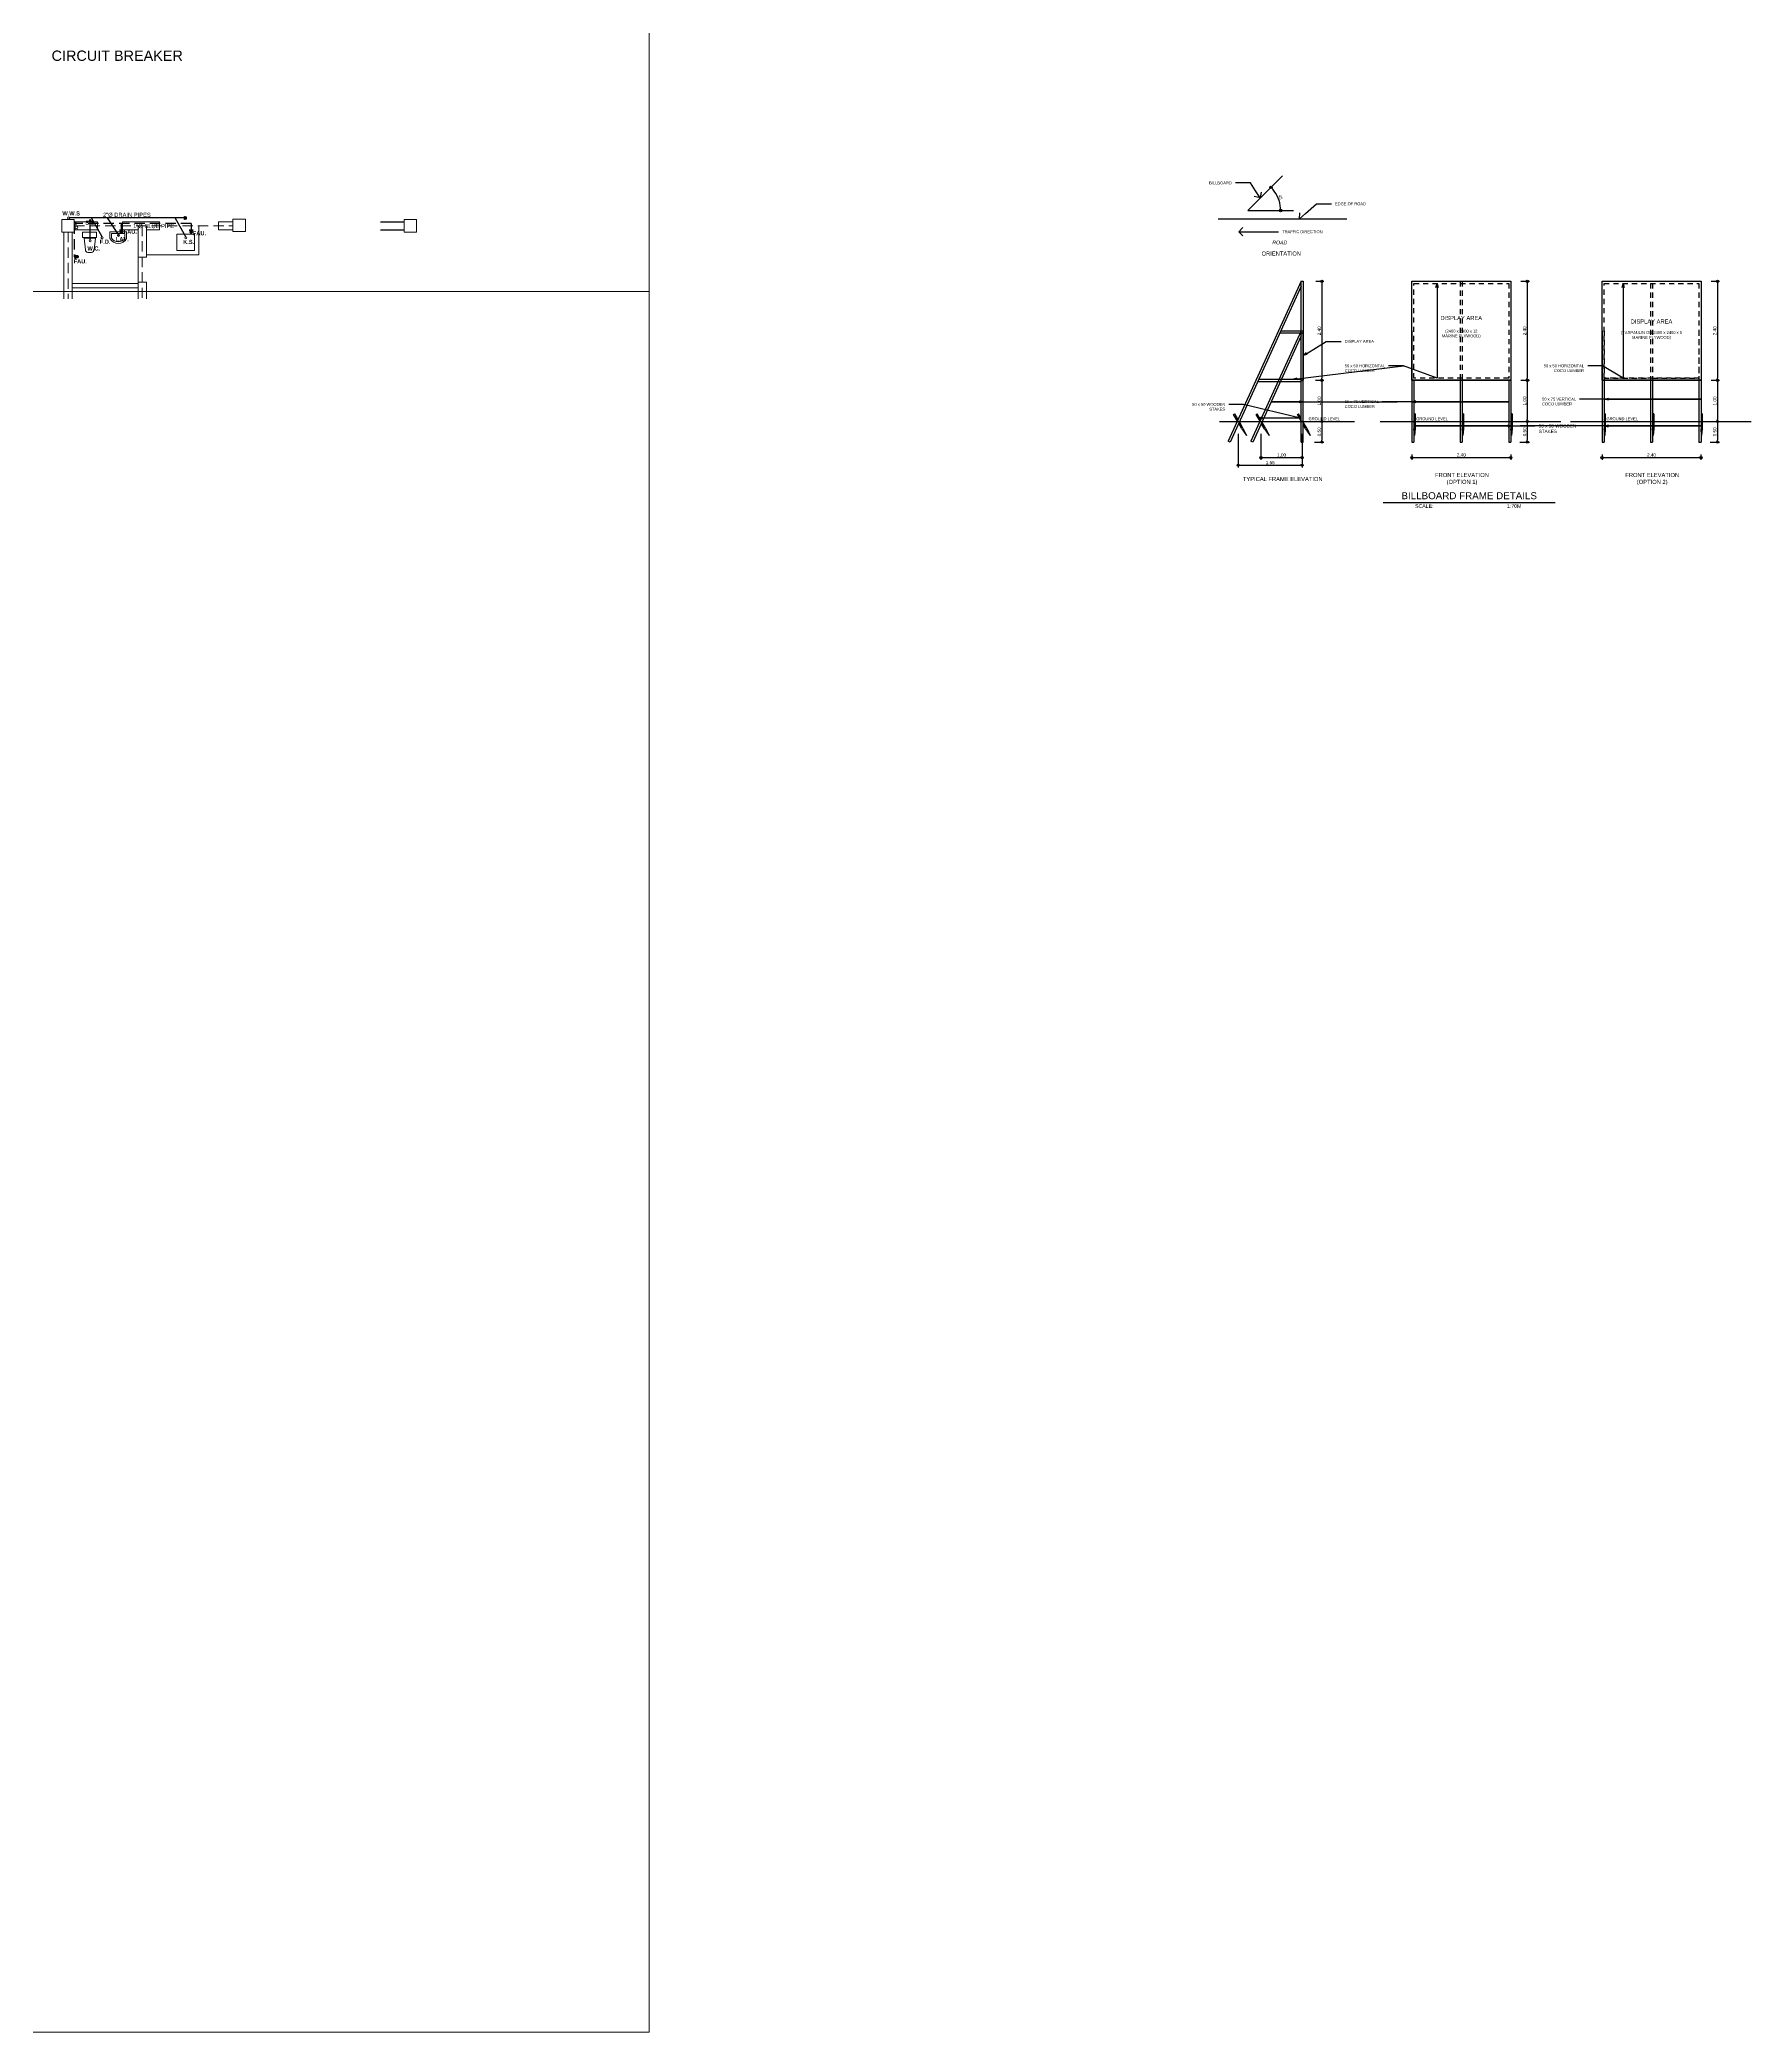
# Model space of a CAD drawing. Header units: metres. Extents: x -460 to 31334, y -1777 to 24987.
# Drawn here: x 216.8 to 258.29, y -897.27 to -848.97 of the extents above; entities that cross this region are included whole.
import ezdxf
from ezdxf import colors
from ezdxf.entities.mleader import LeaderData, LeaderLine
from ezdxf.math import Vec2, Vec3

# ---------------------------------------------------------------- set-up
doc = ezdxf.new("R2010")
doc.units = ezdxf.units.M
doc.header["$MEASUREMENT"] = 0
for name, pattern in [('CENTER2', [1.125, 0.75, -0.125, 0.125, -0.125]), ('DASHED2', [0.375, 0.25, -0.125]), ('HIDDEN', [0.375, 0.25, -0.125]), ('HIDDEN2', [0.1875, 0.125, -0.0625])]:
    doc.linetypes.add(name, pattern=pattern)
doc.layers.get('Defpoints').update_dxf_attribs({"color": 2})
doc.layers.add('01 FURNITURE', color=8, linetype='Continuous')
doc.layers.add('Anno_Flr. Level', color=1, linetype='Continuous')
doc.styles.add('20', font='arial.ttf', dxfattribs={"height": 0.06})
doc.styles.get("Standard").update_dxf_attribs({"font": 'arial.ttf'})
doc.dimstyles.new('50c', dxfattribs={"dimtxt": 0.125, "dimasz": 0.12, "dimexe": 0.05, "dimexo": 0.3, "dimgap": 0.025, "dimtad": 1, "dimzin": 0, "dimdsep": 46, "dimtxsty": 'Standard', "dimblk": 'DOTBLANK', "dimcen": 0.09, "dimclrd": 256, "dimclre": 256, "dimclrt": 7, "dimadec": 0, "dimazin": 0, "dimtfac": 1, "dimtix": 1, "dimtofl": 0, "dimtmove": 0, "dimatfit": 3, "dimfxl": 1, "dimtolj": 1, "dimtzin": 0, "dimarcsym": 0})

# ---------------------------------------------------------------- blocks, each defined once
blk = doc.blocks.new('_DotBlank')
at = {"color": 0, "linetype": 'ByBlock', "lineweight": -2}
blk.add_line((-0.5, 0), (-1, 0), dxfattribs=at)
blk.add_circle((0, 0), 0.5, dxfattribs=at)
blk = doc.blocks.new('*D594')
at = {"lineweight": -2, "transparency": 16777216}
for p, q in [((246.409, -858.521), (246.409, -859.146)), ((247.409, -858.521), (247.409, -859.146)), ((246.459, -859.096), (247.359, -859.096))]:
    blk.add_line(p, q, dxfattribs=at)
at = {"layer": 'Defpoints', "color": 0, "transparency": 16777216}
for p in [(246.409, -858.221), (247.409, -858.221), (247.409, -859.096)]:
    blk.add_point(p, dxfattribs=at)
at = {"lineweight": -2, "transparency": 16777216, "xscale": 0.05, "yscale": 0.05, "zscale": 0.05, "rotation": 180}
blk.add_blockref('_DotBlank', (246.409, -859.096), dxfattribs=at)
at = {"lineweight": -2, "transparency": 16777216, "xscale": 0.05, "yscale": 0.05, "zscale": 0.05}
blk.add_blockref('_DotBlank', (247.409, -859.096), dxfattribs=at)
at = {"color": 7, "transparency": 16777216, "insert": (246.909, -859.03), "char_height": 0.08, "attachment_point": 5}
blk.add_mtext('\\A1;1.00', dxfattribs=at)
blk = doc.blocks.new('*D595')
at = {"lineweight": -2, "transparency": 16777216}
for p, q in [((247.737, -854.821), (247.937, -854.821)), ((247.887, -854.871), (247.887, -857.171)), ((247.734, -857.221), (247.937, -857.221))]:
    blk.add_line(p, q, dxfattribs=at)
at = {"layer": 'Defpoints', "color": 0, "transparency": 16777216}
for p in [(247.437, -854.821), (247.434, -857.221), (247.887, -857.221)]:
    blk.add_point(p, dxfattribs=at)
at = {"lineweight": -2, "transparency": 16777216, "xscale": 0.05, "yscale": 0.05, "zscale": 0.05}
for p, rotation in [((247.887, -854.821), 90), ((247.887, -857.221), 270)]:
    blk.add_blockref('_DotBlank', p, dxfattribs=dict(at, rotation=rotation))
at = {"color": 7, "transparency": 16777216, "insert": (247.821, -856.021), "char_height": 0.08, "attachment_point": 5, "rotation": 90}
blk.add_mtext('\\A1;2.40', dxfattribs=at)
blk = doc.blocks.new('*D596')
at = {"lineweight": -2, "transparency": 16777216}
for p, q in [((247.734, -857.221), (247.937, -857.221)), ((247.887, -857.271), (247.887, -858.171)), ((247.709, -858.221), (247.937, -858.221))]:
    blk.add_line(p, q, dxfattribs=at)
at = {"layer": 'Defpoints', "color": 0, "transparency": 16777216}
for p in [(247.434, -857.221), (247.409, -858.221), (247.887, -858.221)]:
    blk.add_point(p, dxfattribs=at)
at = {"lineweight": -2, "transparency": 16777216, "xscale": 0.05, "yscale": 0.05, "zscale": 0.05}
for p, rotation in [((247.887, -857.221), 90), ((247.887, -858.221), 270)]:
    blk.add_blockref('_DotBlank', p, dxfattribs=dict(at, rotation=rotation))
at = {"color": 7, "transparency": 16777216, "insert": (247.821, -857.721), "char_height": 0.08, "attachment_point": 5, "rotation": 90}
blk.add_mtext('\\A1;1.00', dxfattribs=at)
blk = doc.blocks.new('*D597')
at = {"lineweight": -2, "transparency": 16777216}
for p, q in [((247.709, -858.221), (247.937, -858.221)), ((247.887, -858.271), (247.887, -858.671)), ((247.709, -858.721), (247.937, -858.721))]:
    blk.add_line(p, q, dxfattribs=at)
at = {"layer": 'Defpoints', "color": 0, "transparency": 16777216}
for p in [(247.409, -858.221), (247.409, -858.721), (247.887, -858.721)]:
    blk.add_point(p, dxfattribs=at)
at = {"lineweight": -2, "transparency": 16777216, "xscale": 0.05, "yscale": 0.05, "zscale": 0.05}
for p, rotation in [((247.887, -858.221), 90), ((247.887, -858.721), 270)]:
    blk.add_blockref('_DotBlank', p, dxfattribs=dict(at, rotation=rotation))
at = {"color": 7, "transparency": 16777216, "insert": (247.821, -858.471), "char_height": 0.08, "attachment_point": 5, "rotation": 90}
blk.add_mtext('\\A1;0.50', dxfattribs=at)
blk = doc.blocks.new('_Open30')
at = {"color": 0, "linetype": 'ByBlock', "lineweight": -2}
for p, q in [((-1, 0.27), (0, 0)), ((0, 0), (-1, -0.27)), ((0, 0), (-1, 0))]:
    blk.add_line(p, q, dxfattribs=at)
blk = doc.blocks.new('*D590')
at = {"lineweight": -2, "transparency": 16777216}
for p, q in [((250.066, -859.021), (250.066, -859.146)), ((250.116, -859.096), (252.416, -859.096)), ((252.466, -859.021), (252.466, -859.146))]:
    blk.add_line(p, q, dxfattribs=at)
at = {"layer": 'Defpoints', "color": 0, "transparency": 16777216}
for p in [(250.066, -858.721), (252.466, -858.721), (252.466, -859.096)]:
    blk.add_point(p, dxfattribs=at)
at = {"lineweight": -2, "transparency": 16777216, "xscale": 0.05, "yscale": 0.05, "zscale": 0.05, "rotation": 180}
blk.add_blockref('_DotBlank', (250.066, -859.096), dxfattribs=at)
at = {"lineweight": -2, "transparency": 16777216, "xscale": 0.05, "yscale": 0.05, "zscale": 0.05}
blk.add_blockref('_DotBlank', (252.466, -859.096), dxfattribs=at)
at = {"color": 7, "transparency": 16777216, "insert": (251.266, -859.03), "char_height": 0.08, "attachment_point": 5}
blk.add_mtext('\\A1;2.40', dxfattribs=at)
blk = doc.blocks.new('*D577')
at = {"lineweight": -2, "transparency": 16777216}
for p, q in [((252.712, -854.821), (252.916, -854.821)), ((252.866, -854.871), (252.866, -857.171)), ((252.712, -857.221), (252.916, -857.221))]:
    blk.add_line(p, q, dxfattribs=at)
at = {"layer": 'Defpoints', "color": 0, "transparency": 16777216}
for p in [(252.412, -854.821), (252.412, -857.221), (252.866, -857.221)]:
    blk.add_point(p, dxfattribs=at)
at = {"lineweight": -2, "transparency": 16777216, "xscale": 0.05, "yscale": 0.05, "zscale": 0.05}
for p, rotation in [((252.866, -854.821), 90), ((252.866, -857.221), 270)]:
    blk.add_blockref('_DotBlank', p, dxfattribs=dict(at, rotation=rotation))
at = {"color": 7, "transparency": 16777216, "insert": (252.8, -856.021), "char_height": 0.08, "attachment_point": 5, "rotation": 90}
blk.add_mtext('\\A1;2.40', dxfattribs=at)
blk = doc.blocks.new('*D578')
at = {"lineweight": -2, "transparency": 16777216}
for p, q in [((252.712, -857.221), (252.916, -857.221)), ((252.866, -857.271), (252.866, -858.171)), ((252.687, -858.221), (252.916, -858.221))]:
    blk.add_line(p, q, dxfattribs=at)
at = {"layer": 'Defpoints', "color": 0, "transparency": 16777216}
for p in [(252.412, -857.221), (252.387, -858.221), (252.866, -858.221)]:
    blk.add_point(p, dxfattribs=at)
at = {"lineweight": -2, "transparency": 16777216, "xscale": 0.05, "yscale": 0.05, "zscale": 0.05}
for p, rotation in [((252.866, -857.221), 90), ((252.866, -858.221), 270)]:
    blk.add_blockref('_DotBlank', p, dxfattribs=dict(at, rotation=rotation))
at = {"color": 7, "transparency": 16777216, "insert": (252.8, -857.721), "char_height": 0.08, "attachment_point": 5, "rotation": 90}
blk.add_mtext('\\A1;1.00', dxfattribs=at)
blk = doc.blocks.new('*D579')
at = {"lineweight": -2, "transparency": 16777216}
for p, q in [((252.687, -858.221), (252.916, -858.221)), ((252.866, -858.271), (252.866, -858.671)), ((252.687, -858.721), (252.916, -858.721))]:
    blk.add_line(p, q, dxfattribs=at)
at = {"layer": 'Defpoints', "color": 0, "transparency": 16777216}
for p in [(252.387, -858.221), (252.387, -858.721), (252.866, -858.721)]:
    blk.add_point(p, dxfattribs=at)
at = {"lineweight": -2, "transparency": 16777216, "xscale": 0.05, "yscale": 0.05, "zscale": 0.05}
for p, rotation in [((252.866, -858.221), 90), ((252.866, -858.721), 270)]:
    blk.add_blockref('_DotBlank', p, dxfattribs=dict(at, rotation=rotation))
at = {"color": 7, "transparency": 16777216, "insert": (252.8, -858.471), "char_height": 0.08, "attachment_point": 5, "rotation": 90}
blk.add_mtext('\\A1;0.50', dxfattribs=at)
blk = doc.blocks.new('*D591')
at = {"lineweight": -2, "transparency": 16777216}
for p, q in [((254.678, -859.021), (254.678, -859.146)), ((254.728, -859.096), (257.028, -859.096)), ((257.078, -859.021), (257.078, -859.146))]:
    blk.add_line(p, q, dxfattribs=at)
at = {"layer": 'Defpoints', "color": 0, "transparency": 16777216}
for p in [(254.678, -858.721), (257.078, -858.721), (257.078, -859.096)]:
    blk.add_point(p, dxfattribs=at)
at = {"lineweight": -2, "transparency": 16777216, "xscale": 0.05, "yscale": 0.05, "zscale": 0.05, "rotation": 180}
blk.add_blockref('_DotBlank', (254.678, -859.096), dxfattribs=at)
at = {"lineweight": -2, "transparency": 16777216, "xscale": 0.05, "yscale": 0.05, "zscale": 0.05}
blk.add_blockref('_DotBlank', (257.078, -859.096), dxfattribs=at)
at = {"color": 7, "transparency": 16777216, "insert": (255.878, -859.03), "char_height": 0.08, "attachment_point": 5}
blk.add_mtext('\\A1;2.40', dxfattribs=at)
blk = doc.blocks.new('*D580')
at = {"lineweight": -2, "transparency": 16777216}
for p, q in [((257.325, -854.821), (257.528, -854.821)), ((257.478, -854.871), (257.478, -857.171)), ((257.325, -857.221), (257.528, -857.221))]:
    blk.add_line(p, q, dxfattribs=at)
at = {"layer": 'Defpoints', "color": 0, "transparency": 16777216}
for p in [(257.025, -854.821), (257.025, -857.221), (257.478, -857.221)]:
    blk.add_point(p, dxfattribs=at)
at = {"lineweight": -2, "transparency": 16777216, "xscale": 0.05, "yscale": 0.05, "zscale": 0.05}
for p, rotation in [((257.478, -854.821), 90), ((257.478, -857.221), 270)]:
    blk.add_blockref('_DotBlank', p, dxfattribs=dict(at, rotation=rotation))
at = {"color": 7, "transparency": 16777216, "insert": (257.412, -856.021), "char_height": 0.08, "attachment_point": 5, "rotation": 90}
blk.add_mtext('\\A1;2.40', dxfattribs=at)
blk = doc.blocks.new('*D581')
at = {"lineweight": -2, "transparency": 16777216}
for p, q in [((257.325, -857.221), (257.528, -857.221)), ((257.478, -857.271), (257.478, -858.171)), ((257.3, -858.221), (257.528, -858.221))]:
    blk.add_line(p, q, dxfattribs=at)
at = {"layer": 'Defpoints', "color": 0, "transparency": 16777216}
for p in [(257.025, -857.221), (257, -858.221), (257.478, -858.221)]:
    blk.add_point(p, dxfattribs=at)
at = {"lineweight": -2, "transparency": 16777216, "xscale": 0.05, "yscale": 0.05, "zscale": 0.05}
for p, rotation in [((257.478, -857.221), 90), ((257.478, -858.221), 270)]:
    blk.add_blockref('_DotBlank', p, dxfattribs=dict(at, rotation=rotation))
at = {"color": 7, "transparency": 16777216, "insert": (257.412, -857.721), "char_height": 0.08, "attachment_point": 5, "rotation": 90}
blk.add_mtext('\\A1;1.00', dxfattribs=at)
blk = doc.blocks.new('*D582')
at = {"lineweight": -2, "transparency": 16777216}
for p, q in [((257.3, -858.221), (257.528, -858.221)), ((257.478, -858.271), (257.478, -858.671)), ((257.3, -858.721), (257.528, -858.721))]:
    blk.add_line(p, q, dxfattribs=at)
at = {"layer": 'Defpoints', "color": 0, "transparency": 16777216}
for p in [(257, -858.221), (257, -858.721), (257.478, -858.721)]:
    blk.add_point(p, dxfattribs=at)
at = {"lineweight": -2, "transparency": 16777216, "xscale": 0.05, "yscale": 0.05, "zscale": 0.05}
for p, rotation in [((257.478, -858.221), 90), ((257.478, -858.721), 270)]:
    blk.add_blockref('_DotBlank', p, dxfattribs=dict(at, rotation=rotation))
at = {"color": 7, "transparency": 16777216, "insert": (257.412, -858.471), "char_height": 0.08, "attachment_point": 5, "rotation": 90}
blk.add_mtext('\\A1;0.50', dxfattribs=at)
blk = doc.blocks.new('_Open90')
at = {"color": 0, "linetype": 'ByBlock', "lineweight": -2}
for p, q in [((0, 0), (-1, 0)), ((-0.5, 0.5), (0, 0)), ((0, 0), (-0.5, -0.5))]:
    blk.add_line(p, q, dxfattribs=at)
blk = doc.blocks.new('*D583')
at = {"lineweight": -2, "transparency": 16777216}
for p, q in [((245.855, -858.521), (245.855, -859.331)), ((247.409, -858.521), (247.409, -859.331)), ((245.905, -859.281), (247.359, -859.281))]:
    blk.add_line(p, q, dxfattribs=at)
at = {"layer": 'Defpoints', "color": 0, "transparency": 16777216}
for p in [(245.855, -858.221), (247.409, -858.221), (247.409, -859.281)]:
    blk.add_point(p, dxfattribs=at)
at = {"lineweight": -2, "transparency": 16777216, "xscale": 0.05, "yscale": 0.05, "zscale": 0.05, "rotation": 180}
blk.add_blockref('_DotBlank', (245.855, -859.281), dxfattribs=at)
at = {"lineweight": -2, "transparency": 16777216, "xscale": 0.05, "yscale": 0.05, "zscale": 0.05}
blk.add_blockref('_DotBlank', (247.409, -859.281), dxfattribs=at)
at = {"color": 7, "transparency": 16777216, "insert": (246.632, -859.215), "char_height": 0.08, "attachment_point": 5}
blk.add_mtext('\\A1;1.55', dxfattribs=at)

msp = doc.modelspace()

# ---------------------------------------------------------------- linework, layer by layer
at = {"lineweight": 30}
for p, q in [((246.092, -853.10452), (246.93174, -852.26478)), ((247.43655, -857.22083), (247.43655, -854.82083)), ((245.4027, -858.22083), (248.67574, -858.22083)), ((249.29896, -858.22083), (253.68204, -858.22083)), ((253.91133, -858.22083), (258.29441, -858.22083))]:
    msp.add_line(p, q, dxfattribs=at)
at = {"color": 6}
for p, q in [((220.30963, -853.28464), (217.49952, -853.28464)), ((218.02003, -853.81453), (218.02003, -853.33544)), ((218.30921, -853.74267), (218.05037, -853.28464)), ((218.70507, -853.68748), (218.44353, -853.28464)), ((220.33876, -853.74267), (220.07991, -853.28464))]:
    msp.add_line(p, q, dxfattribs=at)
at = {"color": 3, "linetype": 'HIDDEN'}
for p, q in [((217.63376, -853.42284), (217.63376, -854.22512)), ((220.4703, -853.42284), (217.65931, -853.42284)), ((218.77607, -853.42284), (218.77607, -853.62849)), ((220.4703, -853.42284), (220.4703, -853.62849)), ((217.63376, -854.22512), (217.71073, -854.22512))]:
    msp.add_line(p, q, dxfattribs=at)
for p, q in [((245.37124, -853.30452), (248.48992, -853.30452)), ((246.092, -853.10452), (247.19606, -853.10452)), ((247.38355, -854.82083), (245.61669, -858.70011)), ((247.38355, -854.94146), (245.66219, -858.72083)), ((247.38355, -858.72083), (247.38355, -854.82083)), ((247.38355, -854.82083), (247.43355, -854.82083)), ((247.38355, -856.02083), (246.16324, -858.70011)), ((247.38355, -856.14146), (246.20875, -858.72083)), ((246.86917, -856.07083), (247.40933, -856.07083)), ((246.89194, -856.02083), (247.43355, -856.02083)), ((247.38355, -856.02083), (247.43355, -856.02083)), ((247.43355, -858.72083), (247.43355, -856.02083)), ((247.43355, -857.22083), (247.43355, -856.02083)), ((247.43355, -856.02083), (247.43655, -856.02083)), ((250.06597, -856.02083), (250.06597, -858.72083)), ((252.46597, -856.02083), (252.46597, -858.72083)), ((254.67835, -856.02083), (254.67835, -858.72083)), ((257.07835, -856.02083), (257.07835, -858.72083)), ((246.334, -857.24583), (247.38355, -857.24583)), ((246.35677, -857.19583), (247.38355, -857.19583)), ((247.43355, -857.22083), (247.43655, -857.22083)), ((250.06597, -857.22083), (252.46597, -857.22083)), ((250.11597, -857.22083), (250.11597, -858.72083)), ((251.24097, -857.22083), (251.24097, -858.72083)), ((251.29097, -857.22083), (251.29097, -858.72083)), ((252.41597, -857.22083), (252.41597, -858.72083)), ((254.67835, -857.22083), (257.07835, -857.22083)), ((254.72835, -857.22083), (254.72835, -858.72083)), ((255.85335, -857.22083), (255.85335, -858.72083)), ((255.90335, -857.22083), (255.90335, -858.72083)), ((257.02835, -857.22083), (257.02835, -858.72083)), ((245.74549, -858.04904), (245.77147, -858.03404)), ((245.83926, -858.21145), (245.74549, -858.04904)), ((245.85453, -858.17791), (245.77147, -858.03404)), ((245.94549, -858.39545), (245.86997, -858.26464)), ((245.97147, -858.38045), (245.88525, -858.2311)), ((246.29204, -858.04904), (246.31802, -858.03404)), ((246.38581, -858.21145), (246.29204, -858.04904)), ((246.40109, -858.17791), (246.31802, -858.03404)), ((246.49204, -858.39545), (246.41652, -858.26464)), ((246.51802, -858.38045), (246.4318, -858.2311)), ((247.29204, -858.04904), (247.31802, -858.03404)), ((247.38355, -858.20753), (247.29204, -858.04904)), ((247.38355, -858.14753), (247.31802, -858.03404)), ((247.51802, -858.38045), (247.43355, -858.23413)), ((247.49204, -858.39545), (247.43355, -858.29413)), ((250.11597, -858.03404), (250.11597, -858.39545)), ((250.14597, -858.03404), (250.11597, -858.03404)), ((250.14597, -858.03404), (250.14597, -858.39545)), ((251.29097, -858.03404), (251.29097, -858.39545)), ((251.32097, -858.03404), (251.29097, -858.03404)), ((251.32097, -858.03404), (251.32097, -858.39545)), ((252.46597, -858.03404), (252.46597, -858.39545)), ((252.49597, -858.03404), (252.46597, -858.03404)), ((252.49597, -858.03404), (252.49597, -858.39545)), ((254.72835, -858.03404), (254.72835, -858.39545)), ((254.75835, -858.03404), (254.72835, -858.03404)), ((254.75835, -858.03404), (254.75835, -858.39545)), ((255.90335, -858.03404), (255.90335, -858.39545)), ((255.93335, -858.03404), (255.90335, -858.03404)), ((255.93335, -858.03404), (255.93335, -858.39545)), ((257.07835, -858.03404), (257.07835, -858.39545)), ((257.10835, -858.03404), (257.07835, -858.03404)), ((257.10835, -858.03404), (257.10835, -858.39545)), ((245.66219, -858.72083), (245.61669, -858.70011)), ((245.94549, -858.39545), (246.05848, -858.56115)), ((245.97147, -858.38045), (246.05848, -858.56115)), ((246.20875, -858.72083), (246.16324, -858.70011)), ((246.49204, -858.39545), (246.60503, -858.56115)), ((246.51802, -858.38045), (246.60503, -858.56115)), ((247.38355, -858.72083), (247.43355, -858.72083)), ((247.49204, -858.39545), (247.60503, -858.56115)), ((247.51802, -858.38045), (247.60503, -858.56115)), ((250.06597, -858.72083), (250.11597, -858.72083)), ((250.13097, -858.56115), (250.11597, -858.39545)), ((250.14597, -858.39545), (250.13097, -858.56115)), ((251.24097, -858.72083), (251.29097, -858.72083)), ((251.30597, -858.56115), (251.29097, -858.39545)), ((251.32097, -858.39545), (251.30597, -858.56115)), ((252.41597, -858.72083), (252.46597, -858.72083)), ((252.48097, -858.56115), (252.46597, -858.39545)), ((252.49597, -858.39545), (252.48097, -858.56115)), ((254.67835, -858.72083), (254.72835, -858.72083)), ((254.74335, -858.56115), (254.72835, -858.39545)), ((254.75835, -858.39545), (254.74335, -858.56115)), ((255.85335, -858.72083), (255.90335, -858.72083)), ((255.91835, -858.56115), (255.90335, -858.39545)), ((255.93335, -858.39545), (255.91835, -858.56115)), ((257.02835, -858.72083), (257.07835, -858.72083)), ((257.09335, -858.56115), (257.07835, -858.39545)), ((257.10835, -858.39545), (257.09335, -858.56115)), ((249.37157, -860.18347), (253.54341, -860.18347))]:
    msp.add_line(p, q)
at = {"linetype": 'HIDDEN2'}
for p, q in [((251.24097, -854.82083), (251.24097, -857.22083)), ((251.29097, -854.82083), (251.29097, -857.22083)), ((255.85335, -854.87083), (255.85335, -857.22083)), ((255.90335, -854.87083), (255.90335, -857.22083)), ((254.72835, -856.02083), (254.72835, -857.22083)), ((257.02835, -856.02083), (257.02835, -857.22083)), ((254.72835, -857.17083), (255.85335, -857.17083)), ((255.90335, -857.17083), (257.02835, -857.17083))]:
    msp.add_line(p, q, dxfattribs=at)
at = {"lineweight": 20}
for p, q in [((247.35799, -856.07405), (247.40313, -856.09557)), ((247.36875, -856.05148), (247.41388, -856.073)), ((247.43355, -857.20636), (247.3732, -857.20886)), ((247.43355, -857.23448), (247.37418, -857.23413))]:
    msp.add_line(p, q, dxfattribs=at)
at = {"color": 18, "lineweight": 18, "true_color": 0x000000}
msp.add_lwpolyline([(217.83228, -853.62832), (218.17358, -853.62832), (218.17358, -853.75648), (217.83228, -853.75648)], close=True, dxfattribs=at)
msp.add_lwpolyline([(217.87289, -853.77715), (218.14703, -853.77715), (218.11648, -854.05712, -0.41421356), (218.05539, -854.11822), (217.96453, -854.11822, -0.41421356), (217.90344, -854.05712)], format="xyb", close=True, dxfattribs=at)
at = {"lineweight": 30}
for points in [[(250.06597, -854.82083), (252.46597, -854.82083), (252.46597, -857.22083), (250.06597, -857.22083)], [(254.67835, -854.82083), (257.07835, -854.82083), (257.07835, -857.22083), (254.67835, -857.22083)]]:
    msp.add_lwpolyline(points, close=True, dxfattribs=at)
at = {"linetype": 'HIDDEN2'}
for points in [[(250.11597, -854.87083), (252.41597, -854.87083), (252.41597, -857.17083), (250.11597, -857.17083)], [(254.72835, -854.87083), (257.02835, -854.87083), (257.02835, -857.17083), (254.72835, -857.17083)]]:
    msp.add_lwpolyline(points, close=True, dxfattribs=at)
msp.add_arc((246.092, -853.10452), 0.79294, 4.336466, 40.663534)
for p in [(246.40855, -858.22083), (247.40855, -858.22083)]:
    msp.add_point(p)
at = {"layer": '01 FURNITURE', "color": 18, "lineweight": 18, "true_color": 0x000000}
for p, q in [((217.63376, -853.37519), (218.20097, -853.37519)), ((218.20097, -853.57519), (218.20097, -853.37519)), ((218.80097, -853.37519), (219.69872, -853.37519)), ((218.80097, -853.57519), (218.80097, -853.37519)), ((219.18376, -853.47519), (219.18376, -854.83965)), ((219.38376, -853.47519), (219.38376, -854.23146)), ((219.69872, -853.57519), (219.69872, -853.37519)), ((220.65376, -853.47519), (220.65376, -854.17519)), ((221.13265, -853.37519), (221.48376, -853.37519)), ((221.13265, -853.57519), (221.13265, -853.37519)), ((217.38376, -853.62519), (217.38376, -855.24504)), ((217.58376, -853.62519), (217.58376, -855.24504)), ((217.63376, -853.57519), (218.20097, -853.57519)), ((218.50097, -853.6226), (218.90378, -853.6226)), ((218.50097, -853.6226), (218.50097, -853.78372)), ((218.54125, -853.66288), (218.8635, -853.66288)), ((218.54125, -853.66288), (218.54125, -853.77313)), ((218.80097, -853.57519), (219.18376, -853.57519)), ((218.8635, -853.66288), (218.8635, -853.77313)), ((218.90378, -853.6226), (218.90378, -853.78372)), ((219.38376, -853.57519), (219.69872, -853.57519)), ((220.12376, -853.67519), (220.12376, -854.07519)), ((220.12376, -853.67519), (220.55376, -853.67519)), ((220.55376, -853.67519), (220.55376, -854.07519)), ((221.13265, -853.57519), (221.48376, -853.57519)), ((219.38376, -854.17519), (220.65376, -854.17519)), ((220.12376, -854.07519), (220.55376, -854.07519)), ((217.58376, -854.87519), (219.18376, -854.87519)), ((217.58376, -854.97519), (219.18376, -854.97519)), ((219.18376, -854.83965), (219.18376, -855.24504)), ((219.38376, -854.83965), (219.18376, -854.83965)), ((219.38376, -854.83965), (219.38376, -855.24504))]:
    msp.add_line(p, q, dxfattribs=at)
at = {"layer": '01 FURNITURE', "color": 250, "linetype": 'DASHED2', "lineweight": 18}
msp.add_line((217.63376, -853.47519), (221.48376, -853.47519), dxfattribs=at)
at = {"layer": '01 FURNITURE', "color": 18, "linetype": 'DASHED2', "lineweight": 18, "true_color": 0x000000}
for p, q in [((219.28376, -853.47519), (219.28376, -855.24504)), ((217.48376, -853.62519), (217.48376, -855.24504))]:
    msp.add_line(p, q, dxfattribs=at)
at = {"layer": '01 FURNITURE', "color": 1, "lineweight": 30}
for p, q in [((225.05876, -853.37519), (225.63376, -853.37519)), ((225.05876, -853.57519), (225.63376, -853.57519))]:
    msp.add_line(p, q, dxfattribs=at)
at = {"layer": '01 FURNITURE', "color": 3, "linetype": 'CENTER2', "lineweight": 40}
for p, q in [((218.72944, -853.578), (218.82269, -853.578)), ((218.73644, -853.5925), (218.8157, -853.5925)), ((220.42367, -853.578), (220.51692, -853.578)), ((220.43067, -853.5925), (220.50993, -853.5925)), ((217.66024, -854.27174), (217.66024, -854.1785)), ((217.67475, -854.26475), (217.67475, -854.18549))]:
    msp.add_line(p, q, dxfattribs=at)
at = {"layer": '01 FURNITURE', "color": 4, "lineweight": 9}
for points in [[(166.6696, -812.86641), (231.57819, -812.86641), (231.57819, -855.06836), (166.6696, -855.06836)], [(166.6696, -855.06836), (231.57819, -855.06836), (231.57819, -897.27031), (166.6696, -897.27031)]]:
    msp.add_lwpolyline(points, close=True, dxfattribs=at)
at = {"layer": '01 FURNITURE', "color": 18, "lineweight": 18, "true_color": 0x000000}
for points in [[(217.33376, -853.32519), (217.63376, -853.32519), (217.63376, -853.62519), (217.33376, -853.62519), (217.33376, -853.32519)], [(219.38376, -854.23146), (219.18376, -854.23146)]]:
    msp.add_lwpolyline(points, dxfattribs=at)
at = {"layer": '01 FURNITURE', "color": 1, "lineweight": 25}
for points in [[(220.30963, -853.24594), (220.3253, -853.24594), (220.3253, -853.32334), (220.30963, -853.32334)], [(220.33044, -853.25817), (220.34612, -853.25817), (220.34612, -853.31112), (220.33044, -853.31112)]]:
    msp.add_lwpolyline(points, close=True, dxfattribs=at)
at = {"layer": '01 FURNITURE', "color": 250, "lineweight": 9}
for points in [[(221.48376, -853.31099), (221.78376, -853.31099), (221.78376, -853.61099), (221.48376, -853.61099), (221.48376, -853.31099)], [(225.63376, -853.32519), (225.93376, -853.32519), (225.93376, -853.62519), (225.63376, -853.62519), (225.63376, -853.32519)]]:
    msp.add_lwpolyline(points, dxfattribs=at)
at = {"layer": '01 FURNITURE', "color": 4, "lineweight": 9}
for centre in [(217.49952, -853.28464), (217.65931, -853.42284), (218.02003, -853.34964), (218.02003, -853.84008), (218.30921, -853.76822), (218.7054, -853.70749), (220.33876, -853.76822)]:
    msp.add_circle(centre, 0.02555, dxfattribs=at)
at = {"layer": '01 FURNITURE', "color": 18, "lineweight": 18, "true_color": 0x000000}
msp.add_circle((218.7054, -853.70749), 0.02001, dxfattribs=at)
at = {"layer": '01 FURNITURE', "color": 3, "linetype": 'CENTER2', "lineweight": 40}
for centre in [(218.77607, -853.62849), (220.4703, -853.62849), (217.71073, -854.22512)]:
    msp.add_circle(centre, 0.02226, dxfattribs=at)
at = {"layer": '01 FURNITURE', "color": 18, "lineweight": 18, "true_color": 0x000000}
for radius, start, end in [(0.22825, 208.072487, 331.927513), (0.18797, 211.002719, 328.997281)]:
    msp.add_arc((218.70238, -853.67631), radius, start, end, dxfattribs=at)

# ---------------------------------------------------------------- block references
at = {"xscale": 0.06, "yscale": 0.06, "zscale": 0.06}
for p, rotation in [((246.6527, -852.54383), 132.8317668811711), ((246.88495, -853.10452), 272.168233118766)]:
    msp.add_blockref('_DotBlank', p, dxfattribs=dict(at, rotation=rotation))

# ---------------------------------------------------------------- texts
at = {"color": 7, "ltscale": 0.08, "insert": (217.08526, -849.22587), "char_height": 0.25, "width": 14.1266851, "attachment_point": 1}
msp.add_mtext('CIRCUIT BREAKER', dxfattribs=at)
at = {"insert": (246.88057, -852.77789), "char_height": 0.07, "attachment_point": 5, "rotation": 292.5}
msp.add_mtext('\\A1;45', dxfattribs=at)
at = {"style": '20'}
for s, insert, char_height, width, attachment_point in [('{\\fArial|b0|i1|c0|p34;ROAD}', (246.86583, -853.88047), 0.09, 2.4878985, 5), ('ORIENTATION', (246.90121, -854.14846), 0.1, 5.0558641, 5), ('{\\H0.66667x;DISPLAY AREA}\\P{\\H0.66667x;\\P\\H0.7x;(2400 x 2400 x 12\\PMARINE PLYWOOD)}', (251.26597, -855.93032), 0.15, 2.4, 5), ('{\\H0.66667x;DISPLAY AREA\\P\\H0.7x;\\P(TARPAULIN ON 2400 x 2400 x 5\\PMARINE PLYWOOD)}', (255.87835, -855.99093), 0.15, 2.4, 5), ('GROUND LEVEL', (247.56327, -858.11922), 0.07, 1.4160166, 1), ('GROUND LEVEL', (250.17418, -858.11922), 0.07, 1.4160166, 1), ('GROUND LEVEL', (254.78655, -858.11922), 0.07, 1.4160166, 1), ('TYPICAL FRAME ELEVATION', (246.93604, -859.6148), 0.1, 2.4878985, 5), ('FRONT ELEVATION\\P(OPTION 1)', (251.28353, -859.6148), 0.1, 2.4878985, 5), ('FRONT ELEVATION\\P(OPTION 2)', (255.8959, -859.6148), 0.1, 2.4878985, 5), ('BILLBOARD FRAME DETAILS', (251.45804, -860.02027), 0.17, 5.0558641, 5), ('SCALE:                                                   1:70M', (251.4341, -860.26978), 0.09, 4.8117694, 5)]:
    msp.add_mtext(s, dxfattribs=dict(at, insert=insert, char_height=char_height, width=width, attachment_point=attachment_point))
at = {"layer": 'Anno_Flr. Level', "color": 1, "lineweight": 9, "char_height": 0.1, "attachment_point": 1}
for s, insert, width in [('\\A1;{\\fArial Narrow|b1|i0|c0|p34;W.W.S}', (217.34656, -853.12495), 0.0597382), ('\\A1;{\\fArial Narrow|b1|i0|c0|p34;R.}', (217.63917, -853.48115), 0.0597382), ('\\A1;{\\fArial Narrow|b1|i0|c0|p34;S.S.}', (217.9002, -853.34943), 0.0597382), ('\\A1;2"%%C DRAIN PIPES ', (218.33003, -853.15851), 2.2863763), ('\\A1;1"%%C BLUE PIPE ', (219.0613, -853.43188), 2.0267586), ('\\A1;{\\fArial Narrow|b1|i0|c0|p34;W.C. }', (217.95445, -853.97481), 0.0597382), ('\\A1;{\\fArial Narrow|b1|i0|c0|p34;F.D. }', (218.25367, -853.80979), 0.0597382), ('\\A1;{\\fArial Narrow|b1|i0|c0|p34;LAV.}', (218.64352, -853.75024), 0.0597382), ('\\A1;{\\fArial Narrow|b1|i0|c0|p34;FAU.}', (218.83431, -853.5659), 0.0597382), ('\\A1;{\\fArial Narrow|b1|i0|c0|p34;K.S.}', (220.27677, -853.81511), 0.0597382), ('\\A1;{\\fArial Narrow|b1|i0|c0|p34;FAU.}', (220.51001, -853.60411), 0.0597382), ('\\A1;{\\fArial Narrow|b1|i0|c0|p34;FAU.}', (217.62035, -854.28691), 0.0597382)]:
    msp.add_mtext(s, dxfattribs=dict(at, insert=insert, width=width))

# ---------------------------------------------------------------- dimensions: what is measured, and where the dimension line sits
for base, p1, p2, override, picture, middle in [((247.88696, -857.22083), (247.43655, -854.82083), (247.43355, -857.22083), {"dimtxt": 0.08, "dimasz": 0.05}, '*D595', (247.82112, -856.02083)), ((252.86563, -857.22083), (252.41221, -854.82083), (252.41221, -857.22083), {"dimtxt": 0.08, "dimasz": 0.05}, '*D577', (252.79978, -856.02083)), ((257.478, -857.22083), (257.02458, -854.82083), (257.02458, -857.22083), {"dimtxt": 0.08, "dimasz": 0.05}, '*D580', (257.41215, -856.02083)), ((247.88696, -858.22083), (247.43355, -857.22083), (247.40855, -858.22083), {"dimtxt": 0.08, "dimasz": 0.05, "dimtmove": 1}, '*D596', (247.82112, -857.72083)), ((252.86563, -858.22083), (252.41221, -857.22083), (252.38721, -858.22083), {"dimtxt": 0.08, "dimasz": 0.05, "dimtmove": 1}, '*D578', (252.79978, -857.72083)), ((257.478, -858.22083), (257.02458, -857.22083), (256.99958, -858.22083), {"dimtxt": 0.08, "dimasz": 0.05, "dimtmove": 1}, '*D581', (257.41215, -857.72083)), ((247.88696, -858.72083), (247.40855, -858.22083), (247.40855, -858.72083), {"dimtxt": 0.08, "dimasz": 0.05, "dimtmove": 1}, '*D597', (247.82112, -858.47083)), ((252.86563, -858.72083), (252.38721, -858.22083), (252.38721, -858.72083), {"dimtxt": 0.08, "dimasz": 0.05, "dimtmove": 1}, '*D579', (252.79978, -858.47083)), ((257.478, -858.72083), (256.99958, -858.22083), (256.99958, -858.72083), {"dimtxt": 0.08, "dimasz": 0.05, "dimtmove": 1}, '*D582', (257.41215, -858.47083))]:
    dim = msp.add_linear_dim(base=base, p1=p1, p2=p2, angle=90, dimstyle='50c', override=override)
    dim.commit()
    dim.dimension.update_dxf_attribs({"geometry": picture, "text_midpoint": middle})
dim = msp.add_linear_dim(base=(247.40855, -859.28109), p1=(245.85453, -858.22083), p2=(247.40855, -858.22083), dimstyle='50c', override={"dimtxt": 0.08, "dimasz": 0.05})
dim.commit()
dim.dimension.update_dxf_attribs({"geometry": '*D583', "text_midpoint": (246.63154, -859.28109), "dimtype": 160})
for base, p1, p2, picture, middle in [((247.40855, -859.09606), (246.40855, -858.22083), (247.40855, -858.22083), '*D594', (246.90855, -859.03022)), ((252.46597, -859.09606), (250.06597, -858.72083), (252.46597, -858.72083), '*D590', (251.26597, -859.03022)), ((257.07835, -859.09606), (254.67835, -858.72083), (257.07835, -858.72083), '*D591', (255.87835, -859.03022))]:
    dim = msp.add_linear_dim(base=base, p1=p1, p2=p2, dimstyle='50c', override={"dimtxt": 0.08, "dimasz": 0.05})
    dim.commit()
    dim.dimension.update_dxf_attribs({"geometry": picture, "text_midpoint": middle})

# ---------------------------------------------------------------- leaders
ml = msp.add_multileader_mtext('Standard')
ml.set_content('BILLBOARD', color=7)
ml.set_leader_properties()
ml.set_arrow_properties(name='OPEN90')
ml.build(insert=Vec2(0, 0))
ml.multileader.update_dxf_attribs({"dogleg_length": 0.36, "arrow_head_size": 0.2})
ctx = ml.context
ctx.base_point, ctx.char_height, ctx.arrow_head_size, ctx.landing_gap_size, ctx.plane_origin = Vec3(245.07497, -852.43424), 0.07, 0.2, 0.09, Vec3(246.79602, -852.79619)
ctx.text_align_type = 2
notes = []
notes.append((ctx, [(0, (1, 1, 0), (246.15153, -852.43424), (-1, 0), 0.36, [(0, [(246.38615, -852.79619)], 0, [])])]))
ctx.mtext.insert, ctx.mtext.alignment, ctx.mtext.flow_direction = Vec3(245.70153, -852.39864), 3, 5
ml = msp.add_multileader_mtext('Standard')
ml.set_content('EDGE OF ROAD', color=7)
ml.set_leader_properties()
ml.set_arrow_properties(name='OPEN90')
ml.build(insert=Vec2(0, 0))
ml.multileader.update_dxf_attribs({"dogleg_length": 0.36, "arrow_head_size": 0.2})
ctx = ml.context
ctx.base_point, ctx.char_height, ctx.arrow_head_size, ctx.landing_gap_size, ctx.plane_origin = Vec3(248.11508, -852.94257), 0.07, 0.2, 0.09, Vec3(246.93058, -853.30452)
notes.append((ctx, [(0, (1, 1, 0), (247.75508, -852.94257), (1, 0), 0.36, [(0, [(247.34045, -853.30452)], 0, [])])]))
ctx.mtext.insert, ctx.mtext.flow_direction = Vec3(248.20508, -852.90697), 5
ml = msp.add_multileader_mtext('Standard')
ml.set_content('TRAFFIC DIRECTION', color=7)
ml.set_leader_properties()
ml.set_arrow_properties(name='OPEN90')
ml.build(insert=Vec2(0, 0))
ml.multileader.update_dxf_attribs({"dogleg_length": 0.36, "arrow_head_size": 0.2})
ctx = ml.context
ctx.base_point, ctx.char_height, ctx.arrow_head_size, ctx.landing_gap_size, ctx.plane_origin = Vec3(246.83473, -853.61919), 0.07, 0.2, 0.09, Vec3(245.86888, -853.61919)
notes.append((ctx, [(0, (1, 1, 0), (246.47473, -853.61919), (1, 0), 0.36, [(0, [(245.86888, -853.61919)], 0, [])])]))
ctx.mtext.insert, ctx.mtext.flow_direction = Vec3(246.92473, -853.58359), 5
ml = msp.add_multileader_mtext('Standard')
ml.set_content('50 x 50 HORIZONTAL\\PCOCO LUMBER', color=7)
ml.set_leader_properties()
ml.set_arrow_properties(name='OPEN30')
ml.build(insert=Vec2(0, 0))
ml.multileader.update_dxf_attribs({"dogleg_length": 0.36, "arrow_head_size": 0.1})
ctx = ml.context
ctx.base_point, ctx.char_height, ctx.arrow_head_size, ctx.landing_gap_size, ctx.plane_origin = Vec3(248.35064, -856.87067), 0.07, 0.1, 0.09, Vec3(247.1901, -857.21551)
notes.append((ctx, [(1, (1, 1, 0), (249.86128, -856.87067), (-1, 0), 0.36, [(0, [(247.1901, -857.19583)], 0, []), (2, [(250.67847, -854.87083), (250.67847, -857.17083)], 0, [])])]))
ctx.mtext.insert, ctx.mtext.flow_direction = Vec3(248.44064, -856.83507), 5
ml = msp.add_multileader_mtext('Standard')
ml.set_content('50 x 50 HORIZONTAL\\PCOCO LUMBER', color=7)
ml.set_leader_properties()
ml.set_arrow_properties(name='OPEN30')
ml.build(insert=Vec2(0, 0))
ml.multileader.update_dxf_attribs({"dogleg_length": 0.36, "arrow_head_size": 0.1})
ctx = ml.context
ctx.base_point, ctx.char_height, ctx.arrow_head_size, ctx.landing_gap_size, ctx.plane_origin = Vec3(253.18195, -856.87067), 0.07, 0.1, 0.09, Vec3(251.70179, -857.21551)
ctx.text_align_type = 2
notes.append((ctx, [(1, (1, 1, 0), (254.69259, -856.87067), (-1, 0), 0.36, [(2, [(255.19016, -854.87083), (255.19016, -857.17083)], 0, [])])]))
ctx.mtext.insert, ctx.mtext.alignment, ctx.mtext.flow_direction = Vec3(254.24259, -856.83507), 3, 5
ml = msp.add_multileader_mtext('Standard')
ml.set_content('DISPLAY AREA', color=7)
ml.set_leader_properties()
ml.set_arrow_properties(name='OPEN30')
ml.build(insert=Vec2(0, 0))
ml.multileader.update_dxf_attribs({"dogleg_length": 0.36, "arrow_head_size": 0.1})
ctx = ml.context
ctx.base_point, ctx.char_height, ctx.arrow_head_size, ctx.landing_gap_size, ctx.plane_origin = Vec3(248.35064, -856.27599), 0.07, 0.1, 0.09, Vec3(247.43355, -856.62083)
notes.append((ctx, [(0, (1, 1, 0), (247.99064, -856.27599), (1, 0), 0.36, [(0, [(247.43355, -856.62083)], 0, [])])]))
ctx.mtext.insert, ctx.mtext.flow_direction = Vec3(248.44064, -856.2404), 5
ml = msp.add_multileader_mtext('Standard')
ml.set_content('50 x 50 WOODEN\\PSTAKES', color=7)
ml.set_leader_properties()
ml.set_arrow_properties(name='OPEN30')
ml.build(insert=Vec2(0, 0))
ml.multileader.update_dxf_attribs({"dogleg_length": 0.36, "arrow_head_size": 0.1})
ctx = ml.context
ctx.base_point, ctx.char_height, ctx.arrow_head_size, ctx.landing_gap_size, ctx.plane_origin = Vec3(244.66215, -857.80425), 0.07, 0.1, 0.09, Vec3(246.366, -858.13024)
ctx.text_align_type = 2
notes.append((ctx, [(0, (1, 1, 0), (245.98891, -857.80425), (-1, 0), 0.36, [(1, [(246.33893, -858.13024), (247.3378, -858.12828)], 0, [])])]))
ctx.mtext.insert, ctx.mtext.alignment, ctx.mtext.flow_direction = Vec3(245.53891, -857.76865), 3, 5
ml = msp.add_multileader_mtext('Standard')
ml.set_content('50 x 75 VERTICAL \\PCOCO LUMBER', color=7)
ml.set_leader_properties()
ml.set_arrow_properties(name='OPEN30')
ml.build(insert=Vec2(0, 0))
ml.multileader.update_dxf_attribs({"dogleg_length": 0.36, "arrow_head_size": 0.1})
ctx = ml.context
ctx.base_point, ctx.char_height, ctx.arrow_head_size, ctx.landing_gap_size, ctx.plane_origin = Vec3(248.35064, -857.73923), 0.07, 0.1, 0.09, Vec3(247.40648, -857.74262)
notes.append((ctx, [(1, (1, 1, 0), (249.70925, -857.73923), (-1, 0), 0.36, [(1, [(247.43355, -857.74262), (246.6549, -857.73923)], 0, []), (4, [(250.06597, -857.73923), (251.24097, -857.73923), (252.41597, -857.73923)], 0, [])])]))
ctx.mtext.insert, ctx.mtext.flow_direction = Vec3(248.44064, -857.70363), 5
ml = msp.add_multileader_mtext('Standard')
ml.set_content('50 x 75 VERTICAL \\PCOCO LUMBER', color=7)
ml.set_leader_properties()
ml.set_arrow_properties(name='OPEN30')
ml.build(insert=Vec2(0, 0))
ml.multileader.update_dxf_attribs({"dogleg_length": 0.36, "arrow_head_size": 0.1})
ctx = ml.context
ctx.base_point, ctx.char_height, ctx.arrow_head_size, ctx.landing_gap_size, ctx.plane_origin = Vec3(253.13363, -857.67749), 0.07, 0.1, 0.09, Vec3(252.07253, -857.68088)
notes.append((ctx, [(1, (1, 1, 0), (254.49224, -857.67749), (-1, 0), 0.36, [(4, [(254.73202, -857.67749), (255.90702, -857.67749), (257.08202, -857.67749)], 0, [])])]))
ctx.mtext.insert, ctx.mtext.flow_direction = Vec3(253.22363, -857.64189), 5
ml = msp.add_multileader_mtext('Standard')
ml.set_content('50 x 50 WOODEN\\PSTAKES', color=7)
ml.set_leader_properties()
ml.set_arrow_properties(name='OPEN30')
ml.build(insert=Vec2(0, 0))
ml.multileader.update_dxf_attribs({"dogleg_length": 0.36, "arrow_head_size": 0.1})
ctx = ml.context
ctx.base_point, ctx.char_height, ctx.arrow_head_size, ctx.landing_gap_size, ctx.plane_origin = Vec3(253.05309, -858.32674), 0.08, 0.1, 0.09, Vec3(252.07253, -858.33014)
notes.append((ctx, [(0, (1, 1, 0), (252.69309, -858.32674), (1, 0), 0.36, [(4, [(254.73202, -858.32674), (255.90702, -858.32674), (257.08202, -858.32674)], 0, []), (5, [(252.49597, -858.32674), (251.32097, -858.32674), (250.14597, -858.32674)], 0, [])])]))
ctx.mtext.insert, ctx.mtext.flow_direction = Vec3(253.14309, -858.28606), 5
for ctx, leaders in notes:
    for number, flags, end, landing, length, lines in leaders:
        leader = LeaderData()
        leader.index, (leader.has_last_leader_line, leader.has_dogleg_vector, leader.attachment_direction) = number, flags
        leader.last_leader_point, leader.dogleg_vector, leader.dogleg_length = Vec3(end), Vec3(landing), length
        for number, points, colour, breaks in lines:
            line = LeaderLine()
            line.index, line.vertices, line.color, line.breaks = number, Vec3.list(points), colors.encode_raw_color(colour), breaks
            leader.lines.append(line)
        ctx.leaders.append(leader)

doc.saveas('drawing.dxf')
